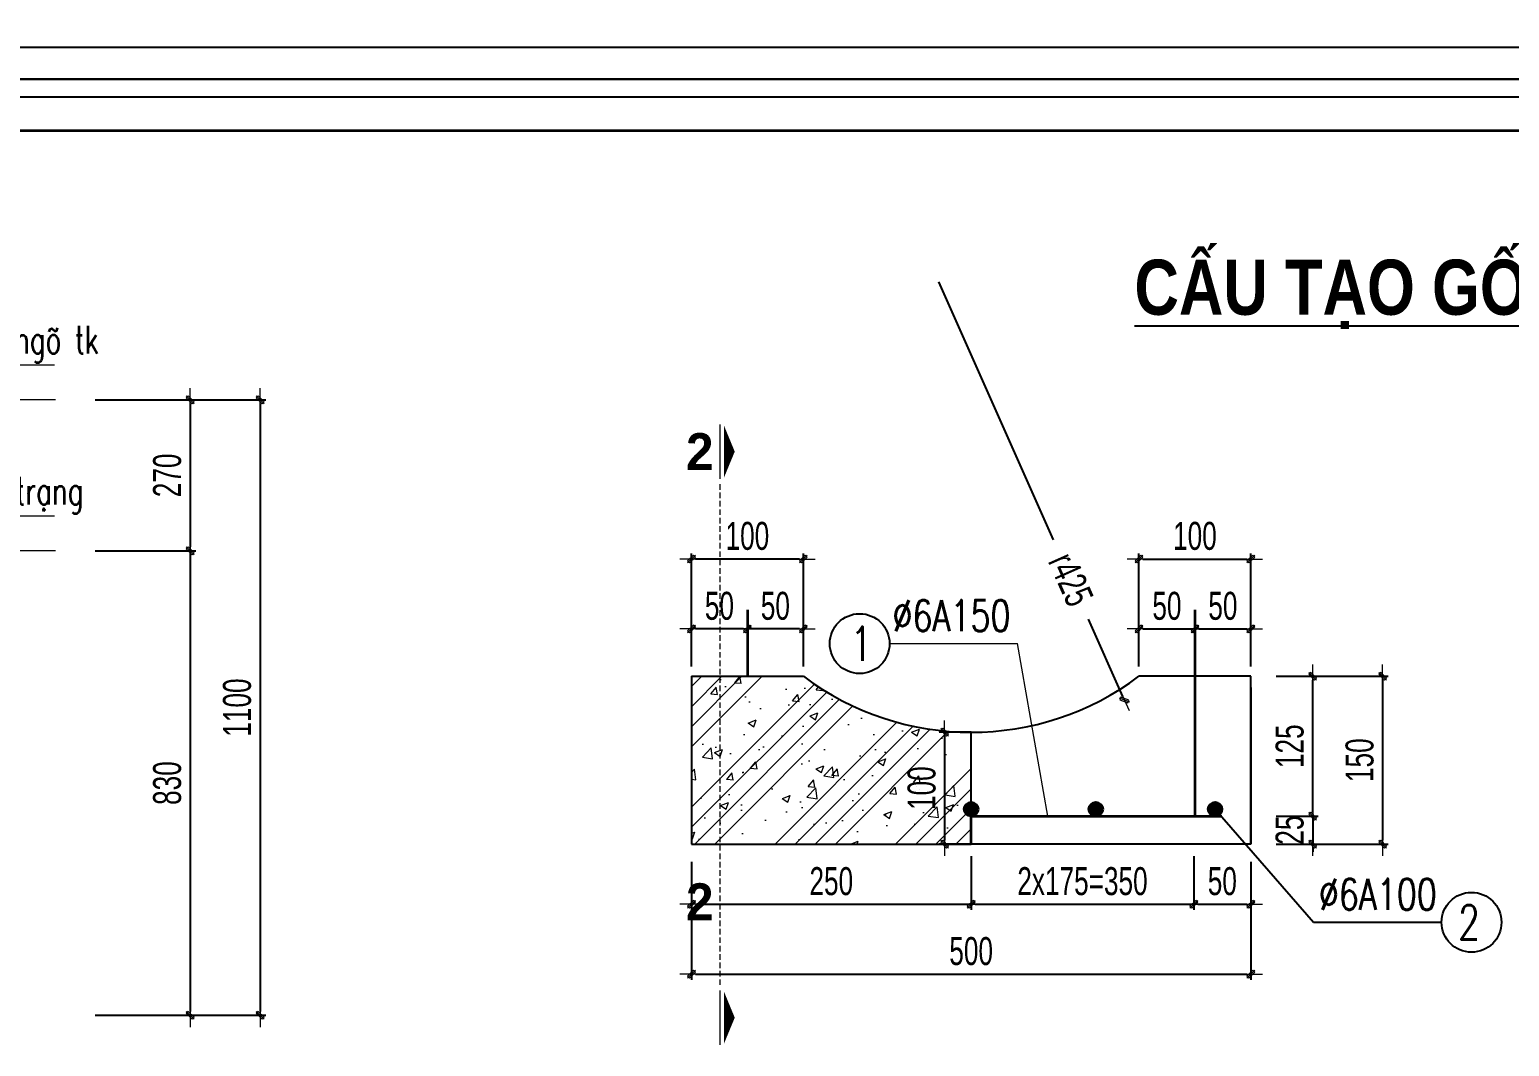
# Model space of a CAD drawing. Header units: inches. Extents: x -676 to 53517, y -16349 to 46516.
# Drawn here: x 29880 to 32526, y 322 to 2139 of the extents above; entities that cross this region are included whole.
import ezdxf
from ezdxf.enums import TextEntityAlignment as Align

# ---------------------------------------------------------------- set-up
doc = ezdxf.new("R2010")
doc.units = ezdxf.units.IN
doc.header["$MEASUREMENT"] = 0
doc.linetypes.add('HIDDEN', pattern=[0.375, 0.25, -0.125])
for name, color, linetype, lineweight in [('2 - Text2', 2, 'Continuous', 20), ('LC Dim', 8, 'Continuous', 18), ('LC Hatch', 252, 'Continuous', 9), ('LC Khac', 4, 'Continuous', 9), ('LC MANH DUT', 35, 'HIDDEN', 5), ('LC Net thay', 7, 'Continuous', 25), ('LC Text1', 3, 'Continuous', 20), ('LC Text2', 7, 'Continuous', 25), ('THEP', 1, 'Continuous', 35)]:
    doc.layers.add(name, color=color, linetype=linetype, lineweight=lineweight)
for name, color, linetype in [('ENTTNTHIETKE1', 2, 'Continuous'), ('KHUNGTEN', 5, 'Continuous'), ('NETTHAY', 7, 'Continuous')]:
    doc.layers.add(name, color=color, linetype=linetype)
doc.styles.add('EG 1', font='')
doc.styles.add('HOATBIF', font='hoatbif.shx', dxfattribs={"width": 0.7})
doc.styles.add('LC 1', font='')
doc.styles.add('LC 3', font='vnsimli.shx', dxfattribs={"width": 0.75})
doc.styles.add('LC3', font='', dxfattribs={"width": 0.8})
doc.styles.get('EG 1').set_extended_font_data('.VnAvantH', bold=True)
doc.styles.get('LC 1').set_extended_font_data('.VnAvantH', bold=True)
doc.styles.get('LC3').set_extended_font_data('.VnArialH', bold=True)
doc.dimstyles.new('1-100(1-25)', dxfattribs={"dimscale": 25, "dimtxt": 2.5, "dimasz": 0.35, "dimexe": 0.5, "dimexo": 0, "dimgap": 0.8, "dimtad": 1, "dimdec": 0, "dimzin": 0, "dimdsep": 46, "dimtxsty": 'HOATBIF', "dimblk1": 'DOT', "dimblk2": 'DOT', "dimsah": 1, "dimcen": -1, "dimdle": 1, "dimclrd": 256, "dimclre": 256, "dimclrt": 4, "dimadec": 3, "dimazin": 2, "dimtfac": 0.3333333333333333, "dimtdec": 0, "dimtix": 1, "dimtmove": 2, "dimatfit": 3, "dimldrblk": 'DOT', "dimfxl": 1, "dimtvp": 0.8333333333333331, "dimtolj": 1, "dimtzin": 0, "dimarcsym": 0})

# ---------------------------------------------------------------- blocks, each defined once
blk = doc.blocks.new('khung vpn')
at = {"layer": 'Defpoints'}
for p, q in [((52556.45964432618, -4195.445519303803), (52498.75819758818, -4195.445519303803)), ((52498.75819758818, -4235.275694307393), (52556.45964432618, -4235.275694307393))]:
    blk.add_line(p, q, dxfattribs=at)
at = {"layer": 'KHUNGTEN'}
blk.add_lwpolyline([(52556.24304850244, -4234.884980830777), (52502.04792260095, -4234.884980830777), (52502.04792260095, -4195.662115130224), (52556.24304850244, -4195.662115130224)], close=True, dxfattribs=at)
at = {"layer": 'THEP'}
blk.add_lwpolyline([(52555.83215303945, -4234.474085367845), (52502.45881806394, -4234.474085367845), (52502.45881806394, -4196.073010593269), (52555.83215303945, -4196.073010593269)], close=True, dxfattribs=at)
blk = doc.blocks.new('TIEUDE1')
at = {"layer": '2 - Text2', "color": 7, "style": 'EG 1'}
blk.add_attdef('TIªU§Ò', text='', height=5, dxfattribs=at).set_placement((0, 0), align=Align.BOTTOM_CENTER)
blk.add_attdef('TL', text='', height=3, dxfattribs=at).set_placement((0, -2), align=Align.TOP_CENTER)
blk = doc.blocks.new('DOT')
at = {"layer": 'LC Dim'}
blk.add_line((-3, 0), (3, 0), dxfattribs=at)
at = {"layer": 'LC Dim', "color": 4}
blk.add_line((-1, -1), (1, 1), dxfattribs=at)
blk.add_lwpolyline([(0.5, 1), (-1, -0.5), (-0.5, -1), (1, 0.5)], close=True, dxfattribs=at)
blk = doc.blocks.new('*D742')
at = {"layer": 'Defpoints', "color": 0, "transparency": 16777216}
for p in [(31563.58639110078, 661.926199207548), (31063.58639110078, 651.926199207548), (31563.58639110078, 575.9162986124866)]:
    blk.add_point(p, dxfattribs=at)
at = {"layer": 'LC Dim', "lineweight": -2, "transparency": 16777216}
for p, q in [((31563.58639110078, 661.926199207548), (31563.58639110078, 565.9162986124866)), ((31063.58639110078, 651.926199207548), (31063.58639110078, 565.9162986124866)), ((31070.58639110078, 575.9162986124866), (31556.58639110078, 575.9162986124866))]:
    blk.add_line(p, q, dxfattribs=at)
at = {"layer": 'LC Dim', "lineweight": -2, "transparency": 16777216, "xscale": 7, "yscale": 7, "zscale": 7, "rotation": 180}
blk.add_blockref('DOT', (31063.58639110078, 575.9162986124866), dxfattribs=at)
at = {"layer": 'LC Dim', "lineweight": -2, "transparency": 16777216, "xscale": 7, "yscale": 7, "zscale": 7}
blk.add_blockref('DOT', (31563.58639110078, 575.9162986124866), dxfattribs=at)
at = {"layer": 'LC Dim', "color": 4, "transparency": 16777216, "insert": (31313.58639110078, 616.9162986124866), "char_height": 50, "attachment_point": 5, "style": 'HOATBIF'}
blk.add_mtext('\\A1;250', dxfattribs=at)
blk = doc.blocks.new('_Dot')
at = {"color": 0, "linetype": 'ByBlock', "lineweight": -2}
blk.add_line((-0.5, 0), (-1, 0), dxfattribs=at)
at = {"color": 0, "linetype": 'ByBlock', "const_width": 0.5}
blk.add_lwpolyline([(-0.25, 0, 1), (0.25, 0, 1)], format="xyb", close=True, dxfattribs=at)
blk = doc.blocks.new('*D743')
at = {"layer": 'Defpoints', "color": 0, "transparency": 16777216}
for p in [(31063.58639110078, 651.926199207548), (32063.58639110078, 651.926199207548), (32063.58639110078, 450.9162986124866)]:
    blk.add_point(p, dxfattribs=at)
at = {"layer": 'LC Dim', "lineweight": -2, "transparency": 16777216}
for p, q in [((31063.58639110078, 651.926199207548), (31063.58639110078, 440.9162986124866)), ((32063.58639110078, 651.926199207548), (32063.58639110078, 440.9162986124866)), ((31070.58639110078, 450.9162986124866), (32056.58639110078, 450.9162986124866))]:
    blk.add_line(p, q, dxfattribs=at)
at = {"layer": 'LC Dim', "lineweight": -2, "transparency": 16777216, "xscale": 7, "yscale": 7, "zscale": 7, "rotation": 180}
blk.add_blockref('DOT', (31063.58639110078, 450.9162986124866), dxfattribs=at)
at = {"layer": 'LC Dim', "lineweight": -2, "transparency": 16777216, "xscale": 7, "yscale": 7, "zscale": 7}
blk.add_blockref('DOT', (32063.58639110078, 450.9162986124866), dxfattribs=at)
at = {"layer": 'LC Dim', "color": 4, "transparency": 16777216, "insert": (31563.58639110078, 491.9162986124866), "char_height": 50, "attachment_point": 5, "style": 'HOATBIF'}
blk.add_mtext('\\A1;500', dxfattribs=at)
blk = doc.blocks.new('*D746')
at = {"layer": 'Defpoints', "color": 0, "transparency": 16777216}
for p in [(31961.58639110078, 651.926199207548), (32063.58639110078, 651.926199207548), (32063.58639110078, 575.9162986124866)]:
    blk.add_point(p, dxfattribs=at)
at = {"layer": 'LC Dim', "lineweight": -2, "transparency": 16777216}
for p, q in [((31961.58639110078, 651.926199207548), (31961.58639110078, 565.9162986124866)), ((32063.58639110078, 651.926199207548), (32063.58639110078, 565.9162986124866)), ((31968.58639110078, 575.9162986124866), (32056.58639110078, 575.9162986124866))]:
    blk.add_line(p, q, dxfattribs=at)
at = {"layer": 'LC Dim', "lineweight": -2, "transparency": 16777216, "xscale": 7, "yscale": 7, "zscale": 7, "rotation": 180}
blk.add_blockref('DOT', (31961.58639110078, 575.9162986124866), dxfattribs=at)
at = {"layer": 'LC Dim', "lineweight": -2, "transparency": 16777216, "xscale": 7, "yscale": 7, "zscale": 7}
blk.add_blockref('DOT', (32063.58639110078, 575.9162986124866), dxfattribs=at)
at = {"layer": 'LC Dim', "color": 4, "transparency": 16777216, "insert": (32012.58639110078, 616.9162986124866), "char_height": 50, "attachment_point": 5, "style": 'HOATBIF'}
blk.add_mtext('\\A1;50', dxfattribs=at)
blk = doc.blocks.new('*D747')
at = {"layer": 'Defpoints', "color": 0, "transparency": 16777216}
for p in [(31563.58639110078, 661.926199207548), (31961.58639110078, 661.926199207548), (31961.58639110078, 575.9162986124866)]:
    blk.add_point(p, dxfattribs=at)
at = {"layer": 'LC Dim', "lineweight": -2, "transparency": 16777216}
for p, q in [((31563.58639110078, 661.926199207548), (31563.58639110078, 565.9162986124866)), ((31961.58639110078, 661.926199207548), (31961.58639110078, 565.9162986124866)), ((31570.58639110078, 575.9162986124866), (31954.58639110078, 575.9162986124866))]:
    blk.add_line(p, q, dxfattribs=at)
at = {"layer": 'LC Dim', "lineweight": -2, "transparency": 16777216, "xscale": 7, "yscale": 7, "zscale": 7, "rotation": 180}
blk.add_blockref('DOT', (31563.58639110078, 575.9162986124866), dxfattribs=at)
at = {"layer": 'LC Dim', "lineweight": -2, "transparency": 16777216, "xscale": 7, "yscale": 7, "zscale": 7}
blk.add_blockref('DOT', (31961.58639110078, 575.9162986124866), dxfattribs=at)
at = {"layer": 'LC Dim', "color": 4, "transparency": 16777216, "insert": (31762.58639110078, 616.9162986124866), "char_height": 50, "attachment_point": 5, "style": 'HOATBIF'}
blk.add_mtext('\\A1;2x175=350', dxfattribs=at)
blk = doc.blocks.new('*D748')
at = {"layer": 'Defpoints', "color": 0, "transparency": 16777216}
for p in [(32108.58639110079, 733.4261992075483), (32108.58639110079, 683.4261992075483), (32174.12943418608, 683.4261992075483)]:
    blk.add_point(p, dxfattribs=at)
at = {"layer": 'LC Dim', "lineweight": -2, "transparency": 16777216}
for p, q in [((32174.12943418608, 740.4261992075483), (32174.12943418608, 747.4261992075483)), ((32108.58639110079, 733.4261992075483), (32184.12943418608, 733.4261992075483)), ((32174.12943418608, 733.4261992075483), (32174.12943418608, 683.4261992075483)), ((32108.58639110079, 683.4261992075483), (32184.12943418608, 683.4261992075483)), ((32174.12943418608, 676.4261992075483), (32174.12943418608, 669.4261992075483))]:
    blk.add_line(p, q, dxfattribs=at)
at = {"layer": 'LC Dim', "lineweight": -2, "transparency": 16777216, "xscale": 7, "yscale": 7, "zscale": 7}
for p, rotation in [((32174.12943418608, 733.4261992075483), 270), ((32174.12943418608, 683.4261992075483), 90)]:
    blk.add_blockref('DOT', p, dxfattribs=dict(at, rotation=rotation))
at = {"layer": 'LC Dim', "color": 4, "transparency": 16777216, "insert": (32133.12943418607, 708.4261992075391), "char_height": 50, "attachment_point": 5, "rotation": 90, "style": 'HOATBIF'}
blk.add_mtext('\\A1;25', dxfattribs=at)
blk = doc.blocks.new('*D611')
at = {"layer": 'Defpoints', "color": 0, "transparency": 16777216}
for p in [(31513.59101541503, 1669.96232963215), (31837.41084353021, 941.1640249421016)]:
    blk.add_point(p, dxfattribs=at)
at = {"layer": 'LC Dim', "lineweight": -2, "transparency": 16777216}
for p, q in [((31505.47014198267, 1688.239403104006), (31710.24675500412, 1227.363213777158)), ((31834.56853782888, 947.5610006572497), (31773.31887199543, 1085.411276479079))]:
    blk.add_line(p, q, dxfattribs=at)
at = {"layer": 'LC Dim', "lineweight": -2, "transparency": 16777216, "xscale": 7.000000000000001, "yscale": 7.000000000000001, "zscale": 7.000000000000001, "rotation": 293.956545521688}
blk.add_blockref('DOT', (31837.41084353021, 941.1640249421016), dxfattribs=at)
at = {"layer": 'LC Dim', "color": 4, "transparency": 16777216, "insert": (31741.78281350038, 1156.387245128388), "char_height": 50, "attachment_point": 5, "rotation": 293.956545521688, "style": 'HOATBIF'}
blk.add_mtext('\\A1;r425', dxfattribs=at)
blk = doc.blocks.new('*D612')
at = {"layer": 'Defpoints', "color": 0, "transparency": 16777216}
for p in [(31563.58639110079, 883.4261992075485), (31516.19251221178, 683.4261992075483), (31563.58639110079, 683.4261992075483)]:
    blk.add_point(p, dxfattribs=at)
at = {"layer": 'LC Dim', "lineweight": -2, "transparency": 16777216}
for p, q in [((31563.58639110079, 883.4261992075485), (31506.19251221178, 883.4261992075485)), ((31516.19251221178, 876.4261992075485), (31516.19251221178, 690.4261992075483)), ((31563.58639110079, 683.4261992075483), (31506.19251221178, 683.4261992075483))]:
    blk.add_line(p, q, dxfattribs=at)
at = {"layer": 'LC Dim', "lineweight": -2, "transparency": 16777216, "xscale": 7, "yscale": 7, "zscale": 7}
for p, rotation in [((31516.19251221178, 883.4261992075485), 90), ((31516.19251221178, 683.4261992075483), 270)]:
    blk.add_blockref('DOT', p, dxfattribs=dict(at, rotation=rotation))
at = {"layer": 'LC Dim', "color": 4, "transparency": 16777216, "insert": (31475.19251221178, 783.4261992075393), "char_height": 50, "attachment_point": 5, "rotation": 90, "style": 'HOATBIF'}
blk.add_mtext('\\A1;100', dxfattribs=at)
blk = doc.blocks.new('*D613')
at = {"layer": 'Defpoints', "color": 0, "transparency": 16777216}
for p in [(32108.58639110079, 983.4261992075485), (32174.12943418608, 983.4261992075485), (32118.58639110079, 733.4261992075483)]:
    blk.add_point(p, dxfattribs=at)
at = {"layer": 'LC Dim', "lineweight": -2, "transparency": 16777216}
for p, q in [((32108.58639110079, 983.4261992075485), (32184.12943418608, 983.4261992075485)), ((32174.12943418608, 740.4261992075483), (32174.12943418608, 976.4261992075485)), ((32118.58639110079, 733.4261992075483), (32184.12943418608, 733.4261992075483))]:
    blk.add_line(p, q, dxfattribs=at)
at = {"layer": 'LC Dim', "lineweight": -2, "transparency": 16777216, "xscale": 7, "yscale": 7, "zscale": 7}
for p, rotation in [((32174.12943418608, 983.4261992075485), 90), ((32174.12943418608, 733.4261992075483), 270)]:
    blk.add_blockref('DOT', p, dxfattribs=dict(at, rotation=rotation))
at = {"layer": 'LC Dim', "color": 4, "transparency": 16777216, "insert": (32133.12943418607, 858.4261992075391), "char_height": 50, "attachment_point": 5, "rotation": 90, "style": 'HOATBIF'}
blk.add_mtext('\\A1;125', dxfattribs=at)
blk = doc.blocks.new('*D614')
at = {"layer": 'Defpoints', "color": 0, "transparency": 16777216}
for p in [(32118.58639110079, 983.4261992075485), (32118.58639110079, 683.4261992075483), (32299.12943418608, 683.4261992075483)]:
    blk.add_point(p, dxfattribs=at)
at = {"layer": 'LC Dim', "lineweight": -2, "transparency": 16777216}
for p, q in [((32118.58639110079, 983.4261992075485), (32309.12943418608, 983.4261992075485)), ((32299.12943418608, 976.4261992075485), (32299.12943418608, 690.4261992075483)), ((32118.58639110079, 683.4261992075483), (32309.12943418608, 683.4261992075483))]:
    blk.add_line(p, q, dxfattribs=at)
at = {"layer": 'LC Dim', "lineweight": -2, "transparency": 16777216, "xscale": 7, "yscale": 7, "zscale": 7}
for p, rotation in [((32299.12943418608, 983.4261992075485), 90), ((32299.12943418608, 683.4261992075483), 270)]:
    blk.add_blockref('DOT', p, dxfattribs=dict(at, rotation=rotation))
at = {"layer": 'LC Dim', "color": 4, "transparency": 16777216, "insert": (32258.12943418607, 833.4261992075391), "char_height": 50, "attachment_point": 5, "rotation": 90, "style": 'HOATBIF'}
blk.add_mtext('\\A1;150', dxfattribs=at)
blk = doc.blocks.new('*D615')
at = {"layer": 'Defpoints', "color": 0, "transparency": 16777216}
for p in [(32063.58639110078, 1193.038565540221), (31863.58639110078, 1000.681550335139), (32063.58639110078, 1000.681550335139)]:
    blk.add_point(p, dxfattribs=at)
at = {"layer": 'LC Dim', "lineweight": -2, "transparency": 16777216}
for p, q in [((31863.58639110078, 1000.681550335139), (31863.58639110078, 1203.038565540221)), ((31870.58639110078, 1193.038565540221), (32056.58639110078, 1193.038565540221)), ((32063.58639110078, 1000.681550335139), (32063.58639110078, 1203.038565540221))]:
    blk.add_line(p, q, dxfattribs=at)
at = {"layer": 'LC Dim', "lineweight": -2, "transparency": 16777216, "xscale": 7, "yscale": 7, "zscale": 7, "rotation": 180}
blk.add_blockref('DOT', (31863.58639110078, 1193.038565540221), dxfattribs=at)
at = {"layer": 'LC Dim', "lineweight": -2, "transparency": 16777216, "xscale": 7, "yscale": 7, "zscale": 7}
blk.add_blockref('DOT', (32063.58639110078, 1193.038565540221), dxfattribs=at)
at = {"layer": 'LC Dim', "color": 4, "transparency": 16777216, "insert": (31963.58639110078, 1234.038565540221), "char_height": 50, "attachment_point": 5, "style": 'HOATBIF'}
blk.add_mtext('\\A1;100', dxfattribs=at)
blk = doc.blocks.new('*D616')
at = {"layer": 'Defpoints', "color": 0, "transparency": 16777216}
for p in [(31963.58639110078, 1068.038565540221), (31863.58639110078, 1000.681550335139), (31963.58639110078, 1000.681550335139)]:
    blk.add_point(p, dxfattribs=at)
at = {"layer": 'LC Dim', "lineweight": -2, "transparency": 16777216}
for p, q in [((31863.58639110078, 1000.681550335139), (31863.58639110078, 1078.038565540221)), ((31870.58639110078, 1068.038565540221), (31956.58639110078, 1068.038565540221)), ((31963.58639110078, 1000.681550335139), (31963.58639110078, 1078.038565540221))]:
    blk.add_line(p, q, dxfattribs=at)
at = {"layer": 'LC Dim', "lineweight": -2, "transparency": 16777216, "xscale": 7, "yscale": 7, "zscale": 7, "rotation": 180}
blk.add_blockref('DOT', (31863.58639110078, 1068.038565540221), dxfattribs=at)
at = {"layer": 'LC Dim', "lineweight": -2, "transparency": 16777216, "xscale": 7, "yscale": 7, "zscale": 7}
blk.add_blockref('DOT', (31963.58639110078, 1068.038565540221), dxfattribs=at)
at = {"layer": 'LC Dim', "color": 4, "transparency": 16777216, "insert": (31913.58639110078, 1109.038565540221), "char_height": 50, "attachment_point": 5, "style": 'HOATBIF'}
blk.add_mtext('\\A1;50', dxfattribs=at)
blk = doc.blocks.new('*D617')
at = {"layer": 'Defpoints', "color": 0, "transparency": 16777216}
for p in [(32063.58639110078, 1068.038565540221), (31963.58639110078, 1000.681550335139), (32063.58639110078, 1000.681550335139)]:
    blk.add_point(p, dxfattribs=at)
at = {"layer": 'LC Dim', "lineweight": -2, "transparency": 16777216}
for p, q in [((31963.58639110078, 1000.681550335139), (31963.58639110078, 1078.038565540221)), ((31970.58639110078, 1068.038565540221), (32056.58639110078, 1068.038565540221)), ((32063.58639110078, 1000.681550335139), (32063.58639110078, 1078.038565540221))]:
    blk.add_line(p, q, dxfattribs=at)
at = {"layer": 'LC Dim', "lineweight": -2, "transparency": 16777216, "xscale": 7, "yscale": 7, "zscale": 7, "rotation": 180}
blk.add_blockref('DOT', (31963.58639110078, 1068.038565540221), dxfattribs=at)
at = {"layer": 'LC Dim', "lineweight": -2, "transparency": 16777216, "xscale": 7, "yscale": 7, "zscale": 7}
blk.add_blockref('DOT', (32063.58639110078, 1068.038565540221), dxfattribs=at)
at = {"layer": 'LC Dim', "color": 4, "transparency": 16777216, "insert": (32013.58639110078, 1109.038565540221), "char_height": 50, "attachment_point": 5, "style": 'HOATBIF'}
blk.add_mtext('\\A1;50', dxfattribs=at)
blk = doc.blocks.new('*U586')
at = {"layer": 'LC Khac', "color": 1, "ltscale": 2}
for p, q in [((-8.003553375601768e-10, 485.4649627282051), (0, 0)), ((-8.003553375601768e-10, -4573.503727085246), (0, -5058.968689813451))]:
    blk.add_line(p, q, dxfattribs=at)
for points in [[(134.0098340642726, 242.7324813697051, 0, 471.4285714293351, 0), (36.58486540849844, 242.7324813697051, 275.0000000004455, 275.0000000004455, 0)], [(134.0098340642726, -4816.236208443746, 0, 471.4285714293351, 0), (36.58486540849844, -4816.236208443746, 275.0000000004455, 275.0000000004455, 0)]]:
    blk.add_lwpolyline(points, format="xyseb", dxfattribs=at)
at = {"layer": 'LC MANH DUT', "ltscale": 200}
blk.add_line((8.03255570153744e-11, -48.72241329890437), (8.03255570153744e-11, -4529.630304612222), dxfattribs=at)
at = {"ltscale": 2, "style": 'LC 1'}
for p in [(-178.5478302832853, 242.7324813641026), (-178.5478302832853, -4816.236208449349)]:
    blk.add_attdef('LC', text='', height=330, dxfattribs=at).set_placement(p, align=Align.MIDDLE_CENTER)
blk = doc.blocks.new('*D629')
at = {"layer": 'Defpoints', "color": 0, "transparency": 16777216}
for p in [(31063.58639110078, 1193.038565540221), (31063.58639110078, 1000.681550335139), (31263.58639110078, 1000.681550335139)]:
    blk.add_point(p, dxfattribs=at)
at = {"layer": 'LC Dim', "lineweight": -2, "transparency": 16777216}
for p, q in [((31063.58639110078, 1000.681550335139), (31063.58639110078, 1203.038565540221)), ((31256.58639110078, 1193.038565540221), (31070.58639110078, 1193.038565540221)), ((31263.58639110078, 1000.681550335139), (31263.58639110078, 1203.038565540221))]:
    blk.add_line(p, q, dxfattribs=at)
at = {"layer": 'LC Dim', "lineweight": -2, "transparency": 16777216, "xscale": 7, "yscale": 7, "zscale": 7, "rotation": 180}
blk.add_blockref('DOT', (31063.58639110078, 1193.038565540221), dxfattribs=at)
at = {"layer": 'LC Dim', "lineweight": -2, "transparency": 16777216, "xscale": 7, "yscale": 7, "zscale": 7}
blk.add_blockref('DOT', (31263.58639110078, 1193.038565540221), dxfattribs=at)
at = {"layer": 'LC Dim', "color": 4, "transparency": 16777216, "insert": (31163.58639110078, 1234.038565540221), "char_height": 50, "attachment_point": 5, "style": 'HOATBIF'}
blk.add_mtext('\\A1;100', dxfattribs=at)
blk = doc.blocks.new('*D607')
at = {"layer": 'Defpoints', "color": 0, "transparency": 16777216}
for p in [(31163.58639110078, 1068.038565540221), (31163.58639110078, 1000.681550335139), (31263.58639110078, 1000.681550335139)]:
    blk.add_point(p, dxfattribs=at)
at = {"layer": 'LC Dim', "lineweight": -2, "transparency": 16777216}
for p, q in [((31163.58639110078, 1000.681550335139), (31163.58639110078, 1078.038565540221)), ((31256.58639110078, 1068.038565540221), (31170.58639110078, 1068.038565540221)), ((31263.58639110078, 1000.681550335139), (31263.58639110078, 1078.038565540221))]:
    blk.add_line(p, q, dxfattribs=at)
at = {"layer": 'LC Dim', "lineweight": -2, "transparency": 16777216, "xscale": 7, "yscale": 7, "zscale": 7, "rotation": 180}
blk.add_blockref('DOT', (31163.58639110078, 1068.038565540221), dxfattribs=at)
at = {"layer": 'LC Dim', "lineweight": -2, "transparency": 16777216, "xscale": 7, "yscale": 7, "zscale": 7}
blk.add_blockref('DOT', (31263.58639110078, 1068.038565540221), dxfattribs=at)
at = {"layer": 'LC Dim', "color": 4, "transparency": 16777216, "insert": (31213.58639110078, 1109.038565540221), "char_height": 50, "attachment_point": 5, "style": 'HOATBIF'}
blk.add_mtext('\\A1;50', dxfattribs=at)
blk = doc.blocks.new('*D608')
at = {"layer": 'Defpoints', "color": 0, "transparency": 16777216}
for p in [(31063.58639110078, 1068.038565540221), (31063.58639110078, 1000.681550335139), (31163.58639110078, 1000.681550335139)]:
    blk.add_point(p, dxfattribs=at)
at = {"layer": 'LC Dim', "lineweight": -2, "transparency": 16777216}
for p, q in [((31063.58639110078, 1000.681550335139), (31063.58639110078, 1078.038565540221)), ((31156.58639110078, 1068.038565540221), (31070.58639110078, 1068.038565540221)), ((31163.58639110078, 1000.681550335139), (31163.58639110078, 1078.038565540221))]:
    blk.add_line(p, q, dxfattribs=at)
at = {"layer": 'LC Dim', "lineweight": -2, "transparency": 16777216, "xscale": 7, "yscale": 7, "zscale": 7, "rotation": 180}
blk.add_blockref('DOT', (31063.58639110078, 1068.038565540221), dxfattribs=at)
at = {"layer": 'LC Dim', "lineweight": -2, "transparency": 16777216, "xscale": 7, "yscale": 7, "zscale": 7}
blk.add_blockref('DOT', (31163.58639110078, 1068.038565540221), dxfattribs=at)
at = {"layer": 'LC Dim', "color": 4, "transparency": 16777216, "insert": (31113.58639110078, 1109.038565540221), "char_height": 50, "attachment_point": 5, "style": 'HOATBIF'}
blk.add_mtext('\\A1;50', dxfattribs=at)
blk = doc.blocks.new('CT')
at = {"layer": 'LC Khac'}
blk.add_hatch(color=252, dxfattribs=at).paths.add_polyline_path([(3.250706634060648, 1.596954857551422), (1.638695725137124, 1.596954857551394), (1.638695725137124, -5.457000000000001e-12)])
at = {"layer": 'LC Khac', "color": 9, "ltscale": 50}
for p, q in [((0.0459908282791446, 3.140833880472456), (11.99931321454046, 3.140833880472456)), ((12.09109892264804, 0), (0, 0))]:
    blk.add_line(p, q, dxfattribs=at)
for points in [[(1.638695725137139, 6.427505574464246), (1.638695725137139, -5.457000000000001e-12)], [(1.638695725137139, -5.457000000000001e-12), (0.0266848164974221, 1.596954857551394), (1.638695725137139, 1.596954857551394)], [(1.638695725137139, -5.457000000000001e-12), (3.25070663406062, 1.596954857551394), (1.638695725137139, 1.596954857551394)]]:
    blk.add_lwpolyline(points, dxfattribs=at)
at = {"layer": 'LC Khac', "color": 3, "style": 'LC 3', "width": 0.75}
blk.add_attdef('CT', (1.905322591842774, 3.502511696681693), '', height=2.2, dxfattribs=at)
blk = doc.blocks.new('*D770')
at = {"layer": 'Defpoints', "color": 0, "transparency": 16777216}
for p in [(29997.4999999999, 1477.5), (29997.4999999999, 1207.5), (30167.49999999994, 1207.5)]:
    blk.add_point(p, dxfattribs=at)
at = {"layer": 'LC Dim', "lineweight": -2, "transparency": 16777216}
for p, q in [((29997.4999999999, 1477.5), (30177.49999999994, 1477.5)), ((30167.49999999994, 1470.5), (30167.49999999994, 1214.5)), ((29997.4999999999, 1207.5), (30177.49999999994, 1207.5))]:
    blk.add_line(p, q, dxfattribs=at)
at = {"layer": 'LC Dim', "lineweight": -2, "transparency": 16777216, "xscale": 7, "yscale": 7, "zscale": 7}
for p, rotation in [((30167.49999999994, 1477.5), 90), ((30167.49999999994, 1207.5), 270)]:
    blk.add_blockref('DOT', p, dxfattribs=dict(at, rotation=rotation))
at = {"layer": 'LC Dim', "color": 4, "transparency": 16777216, "insert": (30126.49999999993, 1342.499999999992), "char_height": 50, "attachment_point": 5, "rotation": 90, "style": 'HOATBIF'}
blk.add_mtext('\\A1;270', dxfattribs=at)
blk = doc.blocks.new('*D771')
at = {"layer": 'Defpoints', "color": 0, "transparency": 16777216}
for p in [(29997.4999999999, 1207.5), (29997.4999999999, 377.5000000005122), (30167.49999999996, 377.5000000005122)]:
    blk.add_point(p, dxfattribs=at)
at = {"layer": 'LC Dim', "lineweight": -2, "transparency": 16777216}
for p, q in [((29997.4999999999, 1207.5), (30177.49999999996, 1207.5)), ((30167.49999999996, 1200.5), (30167.49999999996, 384.5000000005123)), ((29997.4999999999, 377.5000000005122), (30177.49999999996, 377.5000000005122))]:
    blk.add_line(p, q, dxfattribs=at)
at = {"layer": 'LC Dim', "lineweight": -2, "transparency": 16777216, "xscale": 7, "yscale": 7, "zscale": 7}
for p, rotation in [((30167.49999999996, 1207.5), 90), ((30167.49999999996, 377.5000000005122), 270)]:
    blk.add_blockref('DOT', p, dxfattribs=dict(at, rotation=rotation))
at = {"layer": 'LC Dim', "color": 4, "transparency": 16777216, "insert": (30126.49999999995, 792.5000000002477), "char_height": 50, "attachment_point": 5, "rotation": 90, "style": 'HOATBIF'}
blk.add_mtext('\\A1;830', dxfattribs=at)
blk = doc.blocks.new('*D772')
at = {"layer": 'Defpoints', "color": 0, "transparency": 16777216}
for p in [(29997.4999999999, 1477.5), (29997.4999999999, 377.5000000005125), (30292.49999999997, 377.5000000005126)]:
    blk.add_point(p, dxfattribs=at)
at = {"layer": 'LC Dim', "lineweight": -2, "transparency": 16777216}
for p, q in [((29997.4999999999, 1477.5), (30302.49999999997, 1477.500000000001)), ((30292.49999999997, 1470.500000000001), (30292.49999999997, 384.5000000005126)), ((29997.4999999999, 377.5000000005125), (30302.49999999997, 377.5000000005126))]:
    blk.add_line(p, q, dxfattribs=at)
at = {"layer": 'LC Dim', "lineweight": -2, "transparency": 16777216, "xscale": 7, "yscale": 7, "zscale": 7}
for p, rotation in [((30292.49999999997, 1477.500000000001), 90), ((30292.49999999997, 377.5000000005126), 270)]:
    blk.add_blockref('DOT', p, dxfattribs=dict(at, rotation=rotation))
at = {"layer": 'LC Dim', "color": 4, "transparency": 16777216, "insert": (30251.49999999996, 927.5000000002478), "char_height": 50, "attachment_point": 5, "rotation": 90, "style": 'HOATBIF'}
blk.add_mtext('\\A1;1100', dxfattribs=at)

msp = doc.modelspace()

# ---------------------------------------------------------------- hatches: boundary and pattern name
at = {"layer": 'LC Hatch', "ltscale": 200}
h = msp.add_hatch(dxfattribs=at)
h.set_pattern_fill('BT-DA1X2', color=256, scale=0.8, style=0, pattern_type=2)
h.set_pattern_definition([(49.99999999999999, (16192.18244079093, 28121.18171147443), (145.7477351968032, -12.75126843112247), [15.24, -167.64]), (355, (16192.18244079093, 28121.18171147443), (-28.19426078053359, 152.845314305744), [12.192, -134.112]), (100.451, (16204.32804079086, 28120.11911147414), (117.5540013327674, 140.0933502562335), [12.952, -142.472]), (49.99999999999999, (16352.18244079093, 28281.18171147443), (145.7477351968032, -12.75126843112247), [15.24, -167.64]), (355, (16352.18244079093, 28281.18171147443), (-28.19426078053359, 152.845314305744), [12.192, -134.112]), (100.451, (16364.32804079086, 28280.11911147414), (117.5540013327674, 140.0933502562335), [12.952, -142.472]), (46.18420000000002, (16192.18244079093, 28161.8217114741), (216.863232713704, -33.63386234618172), [22.85999999999995, -251.4599999999996]), (96.6356, (16210.25436079095, 28159.01891147438), (189.9233875729897, 197.9404447120394), [19.428, -213.708]), (351.1840000000001, (16192.18244079093, 28161.8217114741), (189.9236846511471, 197.9400942884782), [18.288, -201.168]), (46.18420000000002, (16352.18244079093, 28321.8217114741), (216.863232713704, -33.63386234618172), [22.85999999999995, -251.4599999999996]), (96.6356, (16370.25436079095, 28319.01891147438), (189.9233875729897, 197.9404447120394), [19.428, -213.708]), (351.1840000000001, (16352.18244079093, 28321.8217114741), (189.9236846511471, 197.9400942884782), [18.288, -201.168]), (21, (16212.50244079088, 28151.66171147441), (121.2919038683066, -81.81241481341), [15.24, -167.64]), (326.0000000000001, (16212.50244079088, 28151.66171147441), (49.44162267811766, 147.3503728978554), [12.192, -134.112]), (71.4514, (16222.61004079087, 28144.84403147409), (170.7331926160996, 65.53828617284596), [12.952, -142.472]), (21, (16372.50244079088, 28311.66171147441), (121.2919038683066, -81.81241481341), [15.24, -167.64]), (326.0000000000001, (16372.50244079088, 28311.66171147441), (49.44162267811766, 147.3503728978554), [12.192, -134.112]), (71.4514, (16382.61004079087, 28304.84403147409), (170.7331926160996, 65.53828617284596), [12.952, -142.472]), (37.50000000000001, (16192.18244079093, 28121.18171147443), (2.470882600473454, 67.64403109852249), [0, -132.4864, 0, -136.144, 0, -134.62]), (7.499999999999999, (16192.18244079093, 28121.18171147443), (53.4557300082446, 80.14445985449561), [0, -77.6224, 0, -129.4384, 0, -51.30800000000001]), (327.5, (16146.86884079094, 28121.18171147443), (108.4724761334971, -4.582995194138755), [0, -50.8, 0, -158.496, 0, -210.312]), (317.5, (16126.54884079087, 28121.18171147443), (118.5033451088144, 20.34119282666643), [0, -66.04, 0, -105.2576, 0, -149.352]), (45, (16192.18244079093, 28121.18171147443), (-107.7630734528298, 107.7630734528299), []), (45, (16228.10348079086, 28121.18171147443), (-107.7630734528298, 107.7630734528299), []), (45, (16264.0245207909, 28121.18171147443), (-107.7630734528298, 107.7630734528299), []), (45, (16299.94564079086, 28121.18171147443), (-107.7630734528298, 107.7630734528299), [])])
h.paths.add_polyline_path([(31512.69251221092, 728.426199207548), (31512.69251221092, 838.426199207548), (31437.69251221092, 838.426199207548), (31437.69251221092, 728.426199207548)], flags=24)
edge = h.paths.add_edge_path()
edge.add_line((31063.58639110078, 983.426199207548), (31063.58639110078, 683.426199207548))
edge.add_line((31063.58639110078, 683.426199207548), (31563.58639110078, 683.426199207548))
edge.add_line((31563.58639110078, 683.426199207548), (31563.58639110078, 733.426199207548))
edge.add_arc((31563.58639110078, 745.7812215080485), 12.35502230018028, 90.00000000003382, 270, ccw=False)
edge.add_line((31563.58639110078, 758.1362438080832), (31563.58639110078, 883.426199207548))
edge.add_arc((31563.58639110078, 1383.426199208479), 500.0000000009914, 233.1301023541944, 269.9999999999998, ccw=False)
edge.add_line((31263.58639110043, 983.426199207548), (31063.58639110078, 983.426199207548))
at = {"layer": 'THEP'}
for points in [[(31575.94141340093, 745.7812215080485, 1), (31551.23136880063, 745.7812215080485, 1)], [(31798.94141340093, 745.7812215080485, 1), (31774.23136880063, 745.7812215080485, 1)], [(32011.94141340093, 745.7812215080485, 1), (31987.23136880063, 745.7812215080485, 1)]]:
    msp.add_hatch(color=256, dxfattribs=at).paths.add_polyline_path(points)

# ---------------------------------------------------------------- linework, layer by layer
at = {"layer": 'LC Hatch'}
for p, q in [((31417.78436907916, 1041.781495796517, 0.0001172494377139582), (31646.68842712604, 1041.781495796517, 0.0001172494377139582)), ((31700.58639110078, 733.426199207548, 0.0001172494377139582), (31646.68842712604, 1041.781495796517, 0.0001172494377139582)), ((32404.5805125027, 543.681550335139, 0.0001172494377139582), (32175.67645445582, 543.681550335139, 0.0001172494377139582))]:
    msp.add_line(p, q, dxfattribs=at)
at = {"layer": 'LC Net thay'}
for p, q in [((31063.58639110078, 983.426199207548, 0.0001172494377139582), (31063.58639110078, 683.426199207548, 0.0001172494377139582)), ((31063.58639110078, 983.426199207548, 0.0001172494377139582), (31163.58639110078, 983.426199207548, 0.0001172494377139582)), ((31163.58639110078, 983.426199207548, 0.0001172494377139582), (31263.58639110078, 983.426199207548, 0.0001172494377139582)), ((31963.58639110078, 983.426199207548, 0.0001172494377139582), (31863.58639110078, 983.426199207548, 0.0001172494377139582)), ((32063.58639110078, 983.426199207548, 0.0001172494377139582), (31963.58639110078, 983.426199207548, 0.0001172494377139582)), ((32063.58639110078, 683.426199207548, 0.0001172494377139582), (32063.58639110078, 983.426199207548, 0.0001172494377139582)), ((32063.58639110078, 963.426199207548, 0.0001172494377139582), (32063.58639110078, 683.426199207548, 0.0001172494377139582)), ((31563.58639110078, 683.426199207548, 0.0001172494377139582), (31563.58639110078, 883.426199207548, 0.0001172494377139582)), ((31063.58639110078, 683.426199207548, 0.0001172494377139582), (31563.58639110078, 683.426199207548, 0.0001172494377139582)), ((32063.58639110078, 683.426199207548, 0.0001172494377139582), (31563.58639110078, 683.426199207548, 0.0001172494377139582))]:
    msp.add_line(p, q, dxfattribs=at)
msp.add_arc((31563.58639110078, 1383.426199208479, 0.0001172494377139582), 500.000000000991, 233.1301023433171, 306.869897656683, dxfattribs=at)
at = {"layer": 'LC Text2', "ltscale": 100}
for centre in [(31364.27800191555, 1041.781495796517, 0.0001172494377139582), (32458.0868796662, 543.681550335139, 0.0001172494377139582)]:
    msp.add_circle(centre, 53.50636716357647, dxfattribs=at)
at = {"layer": 'THEP'}
for p, q in [((31163.58639110078, 1102.104545671027, 0.0001172494377139582), (31163.58639110078, 983.426199207548, 0.0001172494377139582)), ((31963.58639110078, 1102.104545671027, 0.0001172494377139582), (31963.58639110078, 732.1045456710272, 0.0001172494377139582)), ((31563.58639110078, 733.426199207548, 0.0001172494377139582), (31837.58639110078, 733.426199207548, 0.0001172494377139582)), ((31563.58639110078, 683.426199207548, 0.0001172494377139582), (31563.58639110078, 733.426199207548, 0.0001172494377139582)), ((31837.58639110078, 733.426199207548, 0.0001172494377139582), (32011.58639110078, 733.426199207548, 0.0001172494377139582))]:
    msp.add_line(p, q, dxfattribs=at)
for centre in [(31563.58639110078, 745.7812215080485, 0.0001172494377139582), (31786.58639110078, 745.7812215080485, 0.0001172494377139582), (31999.58639110078, 745.7812215080485, 0.0001172494377139582)]:
    msp.add_circle(centre, 12.35502230018028, dxfattribs=at)

# ---------------------------------------------------------------- block references
ref = msp.add_blockref('*U586', (31114.18244079093, 1336.475288298447, 0.0001172494377139582), dxfattribs=dict(xscale=0.2000000000000646, yscale=0.2000000000000646, zscale=0.2000000000000646))
ref.add_attrib('LC', '2', dxfattribs={"ltscale": 2, "height": 66.0000000000213, "style": 'LC 1'}).set_placement((31078.47287473426, 580.3456574715237, 0.0001172494377139582), align=Align.MIDDLE_CENTER)
ref.add_attrib('LC', '2', dxfattribs={"ltscale": 2, "height": 66.00000000002132, "style": 'LC 1'}).set_placement((31078.4728747342, 1385.021784570999, 0.0001172494377139582), align=Align.MIDDLE_CENTER)
at = {"layer": 'ENTTNTHIETKE1', "color": 6, "xscale": 145.5769351532813, "yscale": 145.5769351532813, "zscale": 145.5769351532813}
for p in [(-7616177.005053485, 618608.9031244047, 0.0001172494377139582), (-7616177.005053485, 612810.5483207633, 0.0001172494376815216)]:
    msp.add_blockref('khung vpn', p, dxfattribs=at)
at = {"layer": 'LC Text1'}
ref = msp.add_blockref('CT', (29685.04219370164, 1477.5), dxfattribs=dict(at, xscale=20.00000000003746, yscale=20.00000000003746, zscale=20.00000000003746))
ref.add_attrib('CT', 'mÆt ngâ tk', (29737.81610820597, 1560.31667761039), dxfattribs={"color": 4, "height": 49.60317588975911, "style": 'LC 3', "width": 0.7})
ref = msp.add_blockref('CT', (29685.04219370164, 1207.5), dxfattribs=dict(at, xscale=20.00000000003746, yscale=20.00000000003746, zscale=20.00000000003746))
ref.add_attrib('CT', 'c® hiÖn tr¹ng', (29656.79758758609, 1290.316677610506), dxfattribs={"color": 4, "height": 49.60317588975911, "style": 'LC 3', "width": 0.7})
at = {"layer": 'LC Text2'}
ref = msp.add_blockref('TIEUDE1', (32549.53630230238, 1600.042950949632, 0.0001172494355177582), dxfattribs=dict(at, xscale=20.00000000004366, yscale=20.00000000004366, zscale=20.00000000004366))
ref.add_attrib('TIªU§Ò', '%%UcÊu t¹o gèi cèng d300', dxfattribs={"color": 7, "height": 98.4882920506366, "style": 'LC3', "width": 0.8}).set_placement((32549.53630230238, 1600.042950949632, 0.0001172494355177582), align=Align.BOTTOM_CENTER)

# ---------------------------------------------------------------- texts
at = {"layer": 'LC Text2', "linetype": 'ByBlock', "style": 'LC 3', "width": 0.75}
for s, p in [('%%C6A150', (31422.93561552558, 1063.954116944689, 0.0001172494377139582)), ('%%C6A100', (32185.14354675694, 565.8541714833118, 0.0001172494377139582))]:
    msp.add_text(s, height=55.55555685537384, dxfattribs=at).set_placement(p)
at = {"layer": 'LC Text2', "ltscale": 100, "style": 'LC 3', "width": 0.75}
for s, p in [('1', (31367.29743986344, 1041.781495796517, 0.0001172494377139582)), ('2', (32453.5674417183, 543.681550335139, 0.0001172494377139582))]:
    msp.add_text(s, height=61.11111254091122, dxfattribs=at).set_placement(p, align=Align.MIDDLE_CENTER)

# ---------------------------------------------------------------- dimensions: what is measured, and where the dimension line sits
at = {"layer": 'LC Dim'}
dim = msp.add_radius_dim(center=(31513.59101541503, 1669.96232963215, 0.0001172494377139582), mpoint=(31837.41084353021, 941.1640249421016, 0.0001172494377139582), text='r425', dimstyle='1-100(1-25)', override={"dimscale": 20, "dimlfac": 0.5}, dxfattribs=at)
dim.commit()
dim.dimension.update_dxf_attribs({"geometry": '*D611', "text_midpoint": (31741.78281350038, 1156.387245128388, 0.0001172494377139582), "dimtype": 164})
for base, p1, p2, angle, override, picture, middle in [((30167.49999999994, 1207.5), (29997.49999999988, 1477.5), (29997.49999999988, 1207.5), 90, {"dimscale": 20}, '*D770', (30126.49999999993, 1342.499999999992)), ((30292.49999999997, 377.5000000005126), (29997.49999999988, 1477.5), (29997.49999999988, 377.5000000005124), 90, {"dimscale": 20}, '*D772', (30251.49999999996, 927.5000000002478)), ((31063.58639110078, 1193.038565540221, 0.0001172494377139582), (31263.58639110078, 1000.681550335139, 0.0001172494377139582), (31063.58639110078, 1000.681550335139, 0.0001172494377139582), 180, {"dimscale": 20, "dimlfac": 0.5}, '*D629', (31163.58639110078, 1234.038565540221, 0.0001172494377139582)), ((31063.58639110078, 1068.038565540221, 0.0001172494377139582), (31163.58639110078, 1000.681550335139, 0.0001172494377139582), (31063.58639110078, 1000.681550335139, 0.0001172494377139582), 180, {"dimscale": 20, "dimlfac": 0.5}, '*D608', (31113.58639110078, 1109.038565540221, 0.0001172494377139582)), ((31163.58639110078, 1068.038565540221, 0.0001172494377139582), (31263.58639110078, 1000.681550335139, 0.0001172494377139582), (31163.58639110078, 1000.681550335139, 0.0001172494377139582), 180, {"dimscale": 20, "dimlfac": 0.5}, '*D607', (31213.58639110078, 1109.038565540221, 0.0001172494377139582)), ((32174.12943418608, 983.4261992075485, 0.0001172494377139582), (32118.58639110078, 733.426199207548, 0.0001172494377139582), (32108.58639110078, 983.426199207548, 0.0001172494377139582), 90, {"dimscale": 20, "dimlfac": 0.5}, '*D613', (32133.12943418607, 858.4261992075391, 0.0001172494377139582)), ((32299.12943418608, 683.4261992075483, 0.0001172494377139582), (32118.58639110078, 983.426199207548, 0.0001172494377139582), (32118.58639110078, 683.426199207548, 0.0001172494377139582), 90, {"dimscale": 20, "dimlfac": 0.5}, '*D614', (32258.12943418607, 833.4261992075391, 0.0001172494377139582)), ((31516.19251221178, 683.4261992075483, 0.0001172494377139582), (31563.58639110078, 883.426199207548, 0.0001172494377139582), (31563.58639110078, 683.426199207548, 0.0001172494377139582), 90, {"dimscale": 20, "dimlfac": 0.5}, '*D612', (31475.19251221178, 783.4261992075393, 0.0001172494377139582)), ((32174.12943418608, 683.4261992075483, 0.0001172494377139582), (32108.58639110078, 733.426199207548, 0.0001172494377139582), (32108.58639110078, 683.426199207548, 0.0001172494377139582), 90, {"dimscale": 20, "dimlfac": 0.5}, '*D748', (32133.12943418607, 708.4261992075391, 0.0001172494377139582))]:
    dim = msp.add_linear_dim(base=base, p1=p1, p2=p2, angle=angle, dimstyle='1-100(1-25)', override=override, dxfattribs=at)
    dim.commit()
    dim.dimension.update_dxf_attribs({"geometry": picture, "text_midpoint": middle})
for base, p1, p2, picture, middle in [((32063.58639110078, 1193.038565540221, 0.0001172494377139582), (31863.58639110078, 1000.681550335139, 0.0001172494377139582), (32063.58639110078, 1000.681550335139, 0.0001172494377139582), '*D615', (31963.58639110078, 1234.038565540221, 0.0001172494377139582)), ((31963.58639110078, 1068.038565540221, 0.0001172494377139582), (31863.58639110078, 1000.681550335139, 0.0001172494377139582), (31963.58639110078, 1000.681550335139, 0.0001172494377139582), '*D616', (31913.58639110078, 1109.038565540221, 0.0001172494377139582)), ((32063.58639110078, 1068.038565540221, 0.0001172494377139582), (31963.58639110078, 1000.681550335139, 0.0001172494377139582), (32063.58639110078, 1000.681550335139, 0.0001172494377139582), '*D617', (32013.58639110078, 1109.038565540221, 0.0001172494377139582)), ((31563.58639110078, 575.9162986124866, 0.0001172494377139582), (31063.58639110078, 651.926199207548, 0.0001172494377139582), (31563.58639110078, 661.926199207548, 0.0001172494377139582), '*D742', (31313.58639110078, 616.9162986124866, 0.0001172494377139582)), ((32063.58639110078, 450.9162986124866, 0.0001172494377139582), (31063.58639110078, 651.926199207548, 0.0001172494377139582), (32063.58639110078, 651.926199207548, 0.0001172494377139582), '*D743', (31563.58639110078, 491.9162986124866, 0.0001172494377139582))]:
    dim = msp.add_linear_dim(base=base, p1=p1, p2=p2, dimstyle='1-100(1-25)', override={"dimscale": 20, "dimlfac": 0.5}, dxfattribs=at)
    dim.commit()
    dim.dimension.update_dxf_attribs({"geometry": picture, "text_midpoint": middle})
at = {"layer": 'LC Dim', "color": 1}
dim = msp.add_linear_dim(base=(30167.49999999996, 377.5000000005122), p1=(29997.49999999988, 1207.5), p2=(29997.49999999988, 377.500000000512), angle=90, dimstyle='1-100(1-25)', override={"dimscale": 20}, dxfattribs=at)
dim.commit()
dim.dimension.update_dxf_attribs({"geometry": '*D771', "text_midpoint": (30126.49999999995, 792.5000000002477)})
at = {"layer": 'LC Dim'}
for base, p1, p2, text, picture, middle in [((31961.58639110078, 575.9162986124866, 0.0001172494377139582), (31563.58639110078, 661.926199207548, 0.0001172494377139582), (31961.58639110078, 661.926199207548, 0.0001172494377139582), '2x175=350', '*D747', (31762.58639110078, 616.9162986124866, 0.0001172494377139582)), ((32063.58639110078, 575.9162986124866, 0.0001172494377139582), (31961.58639110078, 651.926199207548, 0.0001172494377139582), (32063.58639110078, 651.926199207548, 0.0001172494377139582), '50', '*D746', (32012.58639110078, 616.9162986124866, 0.0001172494377139582))]:
    dim = msp.add_linear_dim(base=base, p1=p1, p2=p2, text=text, dimstyle='1-100(1-25)', override={"dimscale": 20, "dimlfac": 0.5}, dxfattribs=at)
    dim.commit()
    dim.dimension.update_dxf_attribs({"geometry": picture, "text_midpoint": middle})

# ---------------------------------------------------------------- leaders
at = {"layer": 'NETTHAY', "color": 1, "ltscale": 200}
msp.add_leader([(31999.58639110078, 745.7812215080485, 0.0001172494377139582), (32175.67645445582, 543.681550335139, 0.0001172494377139582), (32404.5805125027, 543.681550335139, 0.0001172494377139582)], dimstyle='1-100(1-25)', override={"dimgap": 0.8, "dimtad": 0, "dimfxl": 2, "dimarcsym": 1}, dxfattribs=at)

doc.saveas('drawing.dxf')
